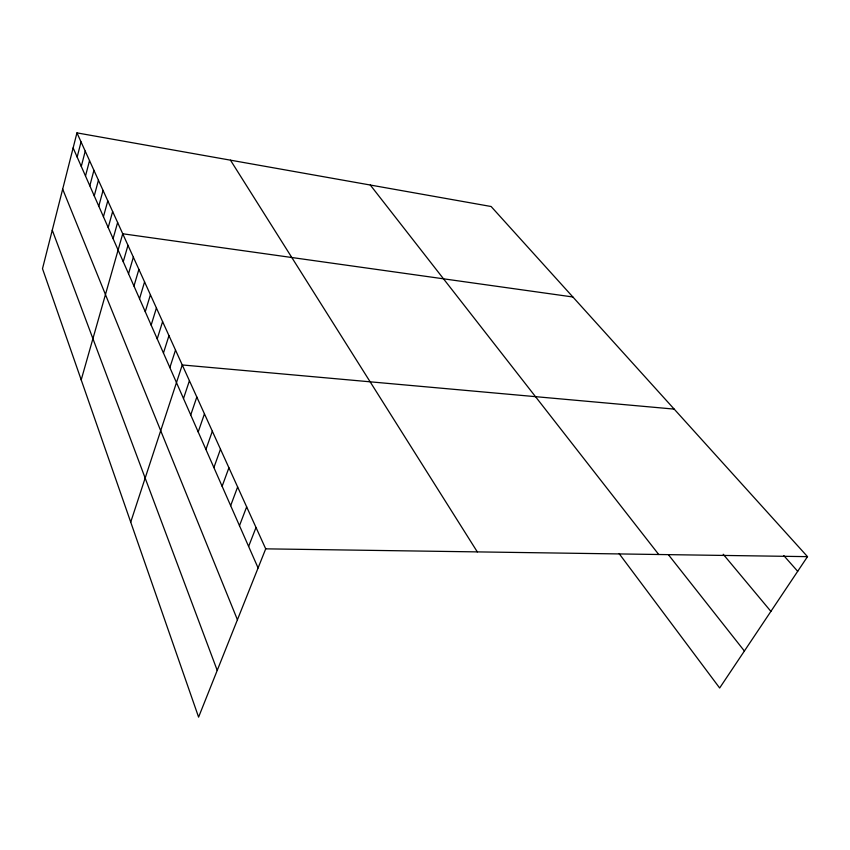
<?xml version="1.0" encoding="UTF-8"?>
<svg xmlns="http://www.w3.org/2000/svg" width="850" height="850" viewBox="0 0 850 850"><rect width="100%" height="100%" fill="white"/><g stroke="black" fill="none" stroke-linecap="round" stroke-linejoin="round"><path stroke-width="1.27" d="M76.946 132.876L42.5 268.674L198.592 717.124L265.71 548.845L76.946 132.876L491.119 206.508L807.5 556.644L719.653 688.001L619.066 553.531M77.159 157.059L81.047 141.907M81.281 166.419L85.234 151.151M85.499 176.003L89.537 160.607M89.824 185.81L93.925 170.308M94.254 195.861L98.441 180.232M98.791 206.167L103.052 190.411M103.434 216.729L107.791 200.844M108.205 227.556L112.646 211.533M113.093 238.648L117.619 222.509M81.207 379.886L122.729 233.771L572.868 296.979M123.25 261.736L127.978 245.321M128.541 273.732L133.354 257.189M133.96 286.057L138.89 269.376M139.538 298.711L144.574 281.902M145.265 311.727L150.418 294.78M151.151 325.104L156.421 308.019M157.218 338.863L162.605 321.64M163.444 353.026L168.969 335.654M169.862 367.593L175.514 350.083M130.719 522.123L182.261 364.947L674.188 409.105M183.494 398.533L189.423 380.736M190.729 414.981L196.817 397.035M198.199 431.949L204.457 413.854M205.913 449.469L212.341 431.226M213.892 467.574L220.49 449.193M222.126 486.296L228.916 467.766M230.658 505.665L237.639 486.976M239.477 525.704L246.659 506.876M248.614 546.454L256.02 527.478M265.71 548.845L807.5 556.644M783.806 555.613L797.693 571.306M723.201 554.242L770.897 611.384M668.578 554.912L744.388 651.026M370.292 185.034L658.729 554.508M230.467 160.172L477.317 551.894M73.132 147.911L258.092 567.959M62.677 189.136L237.426 619.767M52.264 230.169L217.228 670.406"/></g></svg>
